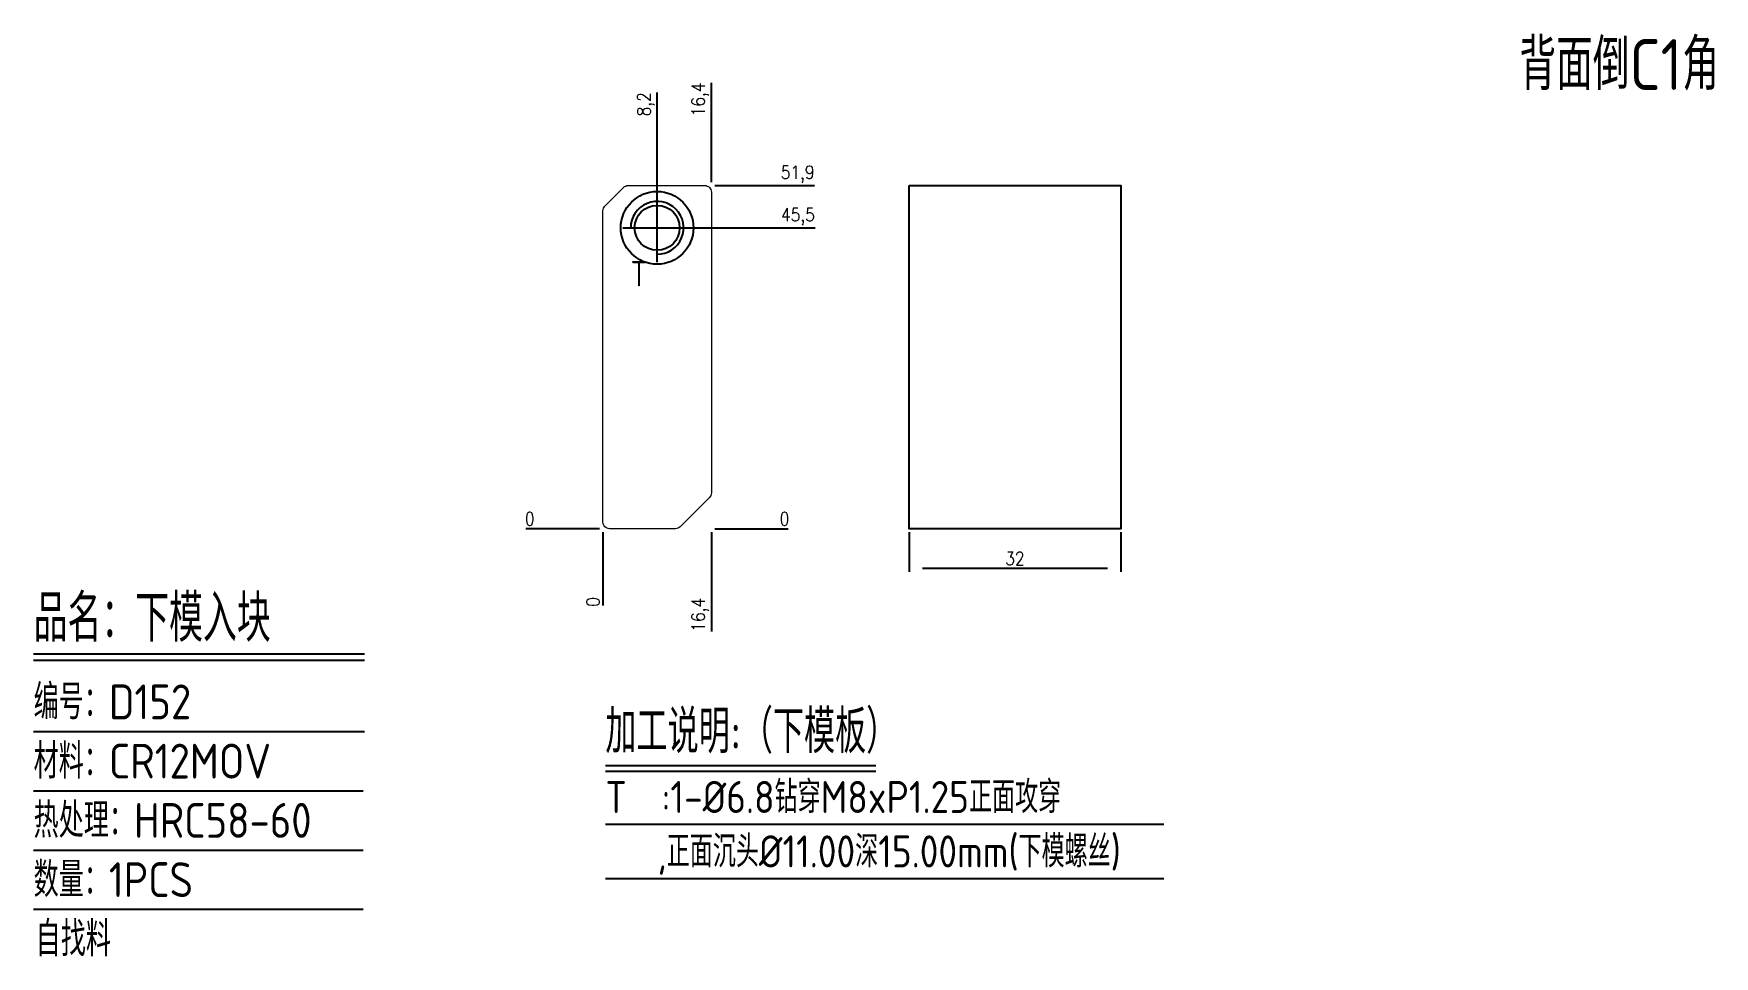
# Model space of a CAD drawing. Header units: millimetres. Extents: x 113567 to 113821, y -8007 to -7867.
import ezdxf
from ezdxf.enums import TextEntityAlignment as Align

# ---------------------------------------------------------------- set-up
doc = ezdxf.new("R2010")
doc.units = ezdxf.units.MM
doc.linetypes.add('CENTER', pattern=[0])
for name, color, linetype in [('DIE_P', 2, 'Continuous'), ('DIM', 4, 'Continuous'), ('TEXT', 4, 'Continuous')]:
    doc.layers.add(name, color=color, linetype=linetype)
doc.styles.add('gbenor', font='gbenor.shx', dxfattribs={"bigfont": 'gbcbig.shx'})
doc.styles.get("Standard").update_dxf_attribs({"font": 'txt.shx', "width": 0.85, "bigfont": 'ctxt.shx'})
doc.dimstyles.new('T-2-WX', dxfattribs={"dimtxt": 2, "dimasz": 2, "dimexe": 0.5, "dimexo": 0.5, "dimgap": 0.5, "dimtad": 1, "dimtxsty": 'Standard', "dimblk": 'OPEN30', "dimcen": 0, "dimazin": 3, "dimtfac": 1, "dimtmove": 0, "dimatfit": 3, "dimldrblk": 'OPEN30', "dimlwd": -1, "dimlwe": -1})

# ---------------------------------------------------------------- blocks, each defined once
blk = doc.blocks.new('*D7579')
at = {"layer": 'Defpoints', "color": 0}
for p in [(113652.98, -7942.18), (113669.38, -7942.18), (113679.38, -7942.18)]:
    blk.add_point(p, dxfattribs=at)
at = {"layer": 'DIM', "color": 0}
blk.add_line((113669.88, -7942.18), (113681.01, -7942.18), dxfattribs=at)
at = {"layer": 'DIM', "color": 0, "insert": (113680.44, -7940.68), "char_height": 2, "attachment_point": 5}
blk.add_mtext('0', dxfattribs=at)
blk = doc.blocks.new('_Open30')
blk = doc.blocks.new('*D7580')
at = {"layer": 'Defpoints', "color": 0}
for p in [(113661.18, -7896.68), (113679.38, -7896.68), (113652.98, -7942.18)]:
    blk.add_point(p, dxfattribs=at)
at = {"layer": 'DIM', "color": 0}
for p, q in [((113661.68, -7896.68), (113671.38, -7896.68)), ((113671.38, -7896.68), (113675.38, -7896.68)), ((113675.38, -7896.68), (113685.06, -7896.68))]:
    blk.add_line(p, q, dxfattribs=at)
at = {"layer": 'DIM', "color": 0, "insert": (113682.47, -7894.99), "char_height": 2, "attachment_point": 5}
blk.add_mtext('45,5', dxfattribs=at)
blk = doc.blocks.new('*D7581')
at = {"layer": 'Defpoints', "color": 0}
for p in [(113669.38, -7890.28), (113679.38, -7890.28), (113652.98, -7942.18)]:
    blk.add_point(p, dxfattribs=at)
at = {"layer": 'DIM', "color": 0}
for p, q in [((113669.88, -7890.28), (113673.38, -7890.28)), ((113673.38, -7890.28), (113675.38, -7890.28)), ((113675.38, -7890.28), (113684.98, -7890.28))]:
    blk.add_line(p, q, dxfattribs=at)
at = {"layer": 'DIM', "color": 0, "insert": (113682.43, -7888.59), "char_height": 2, "attachment_point": 5}
blk.add_mtext('51,9', dxfattribs=at)
blk = doc.blocks.new('*D7582')
at = {"layer": 'Defpoints', "color": 0}
for p in [(113642.98, -7942.18), (113652.98, -7942.18), (113652.98, -7942.18)]:
    blk.add_point(p, dxfattribs=at)
at = {"layer": 'DIM', "color": 0}
blk.add_line((113652.48, -7942.18), (113641.34, -7942.18), dxfattribs=at)
at = {"layer": 'DIM', "color": 0, "insert": (113641.91, -7940.68), "char_height": 2, "attachment_point": 5}
blk.add_mtext('0', dxfattribs=at)
blk = doc.blocks.new('*D7583')
at = {"layer": 'Defpoints', "color": 0}
for p in [(113652.98, -7942.18), (113669.38, -7942.18), (113669.38, -7952.18)]:
    blk.add_point(p, dxfattribs=at)
at = {"layer": 'DIM', "color": 0}
for p, q in [((113669.38, -7942.68), (113669.38, -7946.18)), ((113669.38, -7946.18), (113669.38, -7948.18)), ((113669.38, -7948.18), (113669.38, -7957.7))]:
    blk.add_line(p, q, dxfattribs=at)
at = {"layer": 'DIM', "color": 0, "insert": (113667.69, -7955.19), "char_height": 2, "attachment_point": 5, "rotation": 90}
blk.add_mtext('16,4', dxfattribs=at)
blk = doc.blocks.new('*D7584')
at = {"layer": 'Defpoints', "color": 0}
for p in [(113652.98, -7942.18), (113652.98, -7942.18), (113652.98, -7952.18)]:
    blk.add_point(p, dxfattribs=at)
at = {"layer": 'DIM', "color": 0}
blk.add_line((113652.98, -7942.68), (113652.98, -7953.81), dxfattribs=at)
at = {"layer": 'DIM', "color": 0, "insert": (113651.48, -7953.25), "char_height": 2, "attachment_point": 5, "rotation": 90}
blk.add_mtext('0', dxfattribs=at)
blk = doc.blocks.new('*D7585')
at = {"layer": 'Defpoints', "color": 0}
for p in [(113669.38, -7880.28), (113669.38, -7890.28), (113652.98, -7942.18)]:
    blk.add_point(p, dxfattribs=at)
at = {"layer": 'DIM', "color": 0}
for p, q in [((113669.38, -7884.28), (113669.38, -7874.76)), ((113669.38, -7886.28), (113669.38, -7884.28)), ((113669.38, -7889.78), (113669.38, -7886.28))]:
    blk.add_line(p, q, dxfattribs=at)
at = {"layer": 'DIM', "color": 0, "insert": (113667.69, -7877.27), "char_height": 2, "attachment_point": 5, "rotation": 90}
blk.add_mtext('16,4', dxfattribs=at)
blk = doc.blocks.new('*D7586')
at = {"layer": 'Defpoints', "color": 0}
for p in [(113661.18, -7880.28), (113661.18, -7896.68), (113652.98, -7942.18)]:
    blk.add_point(p, dxfattribs=at)
at = {"layer": 'DIM', "color": 0}
for p, q in [((113661.18, -7884.28), (113661.18, -7876.22)), ((113661.18, -7888.28), (113661.18, -7884.28)), ((113661.18, -7896.18), (113661.18, -7888.28))]:
    blk.add_line(p, q, dxfattribs=at)
at = {"layer": 'DIM', "color": 0, "insert": (113659.49, -7878), "char_height": 2, "attachment_point": 5, "rotation": 90}
blk.add_mtext('8,2', dxfattribs=at)
blk = doc.blocks.new('*D7587')
at = {"layer": 'Defpoints', "color": 0}
for p in [(113699.29, -7942.18), (113731.29, -7942.18), (113699.29, -7948.18)]:
    blk.add_point(p, dxfattribs=at)
at = {"layer": 'DIM', "color": 0}
for p, q in [((113699.29, -7942.68), (113699.29, -7948.68)), ((113731.29, -7942.68), (113731.29, -7948.68)), ((113729.29, -7948.18), (113701.29, -7948.18))]:
    blk.add_line(p, q, dxfattribs=at)
at = {"layer": 'DIM', "color": 0, "insert": (113715.29, -7946.68), "char_height": 2, "attachment_point": 5}
blk.add_mtext('32', dxfattribs=at)

msp = doc.modelspace()

# ---------------------------------------------------------------- linework, layer by layer
at = {"layer": 'DIE_P', "color": 2, "linetype": 'Continuous', "lineweight": 15}
msp.add_lwpolyline([(113663.962, -7942.18), (113653.976, -7942.18, -0.4142136), (113652.976, -7941.18), (113652.976, -7894.109, -0.1989124), (113653.269, -7893.402), (113656.098, -7890.573, -0.1989124), (113656.805, -7890.28), (113668.376, -7890.28, -0.4142136), (113669.376, -7891.28), (113669.376, -7936.766, -0.1989124), (113669.083, -7937.473), (113664.669, -7941.888, -0.1989124)], format="xyb", close=True, dxfattribs=at)
at = {"layer": 'DIE_P'}
msp.add_lwpolyline([(113661.176, -7900.68, 2.4142136), (113657.176, -7896.68)], format="xyb", dxfattribs=at)
at = {"layer": 'DIE_P', "color": 4, "linetype": 'CENTER', "ltscale": 0.007}
for points in [[(113661.176, -7901.88), (113661.176, -7891.48)], [(113655.976, -7896.68), (113666.376, -7896.68)]]:
    msp.add_lwpolyline(points, dxfattribs=at)
at = {"layer": 'DIE_P'}
for radius in [5.5, 3.4]:
    msp.add_circle((113661.176, -7896.68), radius, dxfattribs=at)
at = {"layer": 'DIM', "color": 4, "linetype": 'Continuous', "lineweight": 25}
for p, q in [((113566.868, -7961.11), (113616.916, -7961.11)), ((113566.868, -7962.033), (113616.916, -7962.033)), ((113566.868, -7972.838), (113616.916, -7972.838)), ((113566.868, -7981.798), (113616.699, -7981.798)), ((113566.868, -7990.758), (113616.699, -7990.758)), ((113566.868, -7999.718), (113616.699, -7999.718))]:
    msp.add_line(p, q, dxfattribs=at)
at = {"layer": 'DIM', "color": 2}
msp.add_lwpolyline([(113699.286, -7890.28), (113731.286, -7890.28), (113731.286, -7942.18), (113699.286, -7942.18)], close=True, dxfattribs=at)
at = {"layer": 'TEXT', "color": 3}
for p, q in [((113653.347, -7977.973), (113694.236, -7977.973)), ((113653.347, -7978.82), (113694.236, -7978.82)), ((113653.347, -7986.854), (113737.792, -7986.854)), ((113653.347, -7995.082), (113737.792, -7995.082))]:
    msp.add_line(p, q, dxfattribs=at)

# ---------------------------------------------------------------- texts
at = {"layer": 'DIM', "color": 3, "linetype": 'Continuous', "lineweight": 25, "style": 'gbenor'}
for s, height, p in [('品名：下模入块', 7.1155, (113566.868, -7959.265)), ('编号：D152', 5.2707, (113566.868, -7970.993)), ('材料：CR12MOV', 5.2707, (113566.868, -7979.953)), ('热处理：HRC58-60', 5.27072, (113566.868, -7988.913)), ('数量：1PCS', 5.2707, (113566.868, -7997.873)), ('自找料', 5.2707, (113567.189, -8006.834))]:
    msp.add_text(s, height=height, dxfattribs=at).set_placement(p)
at = {"layer": 'TEXT', "color": 4, "lineweight": 18, "style": 'gbenor'}
msp.add_text('背面倒C1角', height=7.7011, dxfattribs=at).set_placement((113791.603, -7875.845))
at = {"layer": 'TEXT', "color": 4, "style": 'gbenor'}
msp.add_text('T', height=3.84, dxfattribs=at).set_placement((113658.433, -7903.607), align=Align.MIDDLE_CENTER)
for s, height, p in [('加工说明:（下模板）', 6.534, (113653.347, -7976.109)), ('T  :1-%%c6.8钻穿M8xP1.25正面攻穿', 4.84, (113653.347, -7985.16)), ('   ,正面沉头%%C11.00深15.00mm(下模螺丝)', 4.84, (113653.347, -7993.388))]:
    msp.add_text(s, height=height, dxfattribs=at).set_placement(p)

# ---------------------------------------------------------------- dimensions: what is measured, and where the dimension line sits
at = {"layer": 'DIM', "color": 4}
for feature_location, offset, dtype, origin, picture, middle in [((113669.376, -7890.28), (0, 10), 1, (113652.976, -7942.18), '*D7585', (113667.686, -7877.271)), ((113661.176, -7896.68), (0, 16.4), 1, (113652.976, -7942.18), '*D7586', (113659.486, -7877.999)), ((113669.376, -7890.28), (10, 0), 0, (113652.976, -7942.18), '*D7581', (113682.426, -7888.59)), ((113661.176, -7896.68), (18.2, 0), 0, (113652.976, -7942.18), '*D7580', (113682.467, -7894.99)), ((113652.976254391, -7942.180442155), (-10, 0), 0, (113652.976254391, -7942.180442155), '*D7582', (113641.909587724, -7940.680442155)), ((113669.376254411, -7942.180442155), (10, 0), 0, (113652.976254391, -7942.180442155), '*D7579', (113680.442921077, -7940.680442155)), ((113652.976254391, -7942.180442155), (0, -10), 1, (113652.976254391, -7942.180442155), '*D7584', (113651.476254391, -7953.247108822)), ((113669.376, -7942.18), (0, -10), 1, (113652.976, -7942.18), '*D7583', (113667.686, -7955.19))]:
    dim = msp.add_ordinate_dim(feature_location=feature_location, offset=offset, dtype=dtype, origin=origin, dimstyle='T-2-WX', dxfattribs=at)
    dim.commit()
    dim.dimension.update_dxf_attribs({"geometry": picture, "text_midpoint": middle})
dim = msp.add_linear_dim(base=(113699.286, -7948.18), p1=(113731.286, -7942.18), p2=(113699.286, -7942.18), dimstyle='T-2-WX', dxfattribs=at)
dim.commit()
dim.dimension.update_dxf_attribs({"geometry": '*D7587', "text_midpoint": (113715.286, -7946.68)})

doc.saveas('drawing.dxf')
